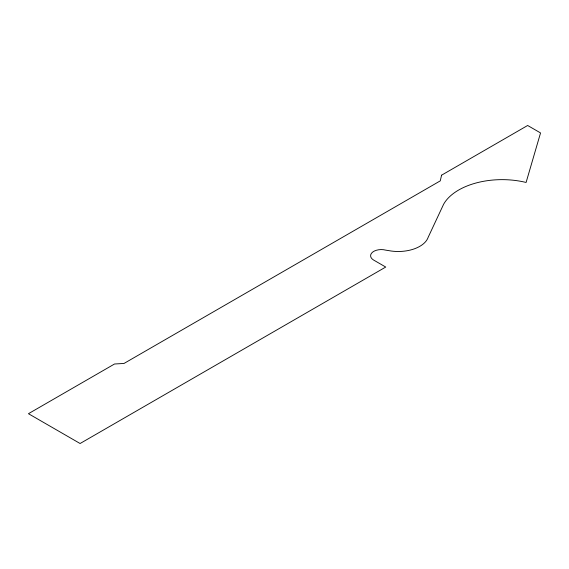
<?xml version="1.0" encoding="UTF-8"?>
<svg xmlns="http://www.w3.org/2000/svg" width="569" height="569" viewBox="0 0 569 569"><rect width="100%" height="100%" fill="white"/><g stroke="black" fill="none" stroke-linecap="round" stroke-linejoin="round"><path stroke-width="0.85" d="M441.587 175.181L440.257 180.878L124.021 363.449L114.518 364.004L28.45 413.699L80.094 443.514L385.739 267.046L373.413 259.933A10.697 6.174 0 0 1 372.631 252.117A10.697 6.174 0 0 1 385.754 250.14L391.287 251.036A30.513 17.618 0 0 0 428.165 237.294L443.6 204.285A61.445 35.477 0 0 1 526.097 182.457L540.55 132.933L527.655 125.486L441.587 175.181"/></g></svg>
